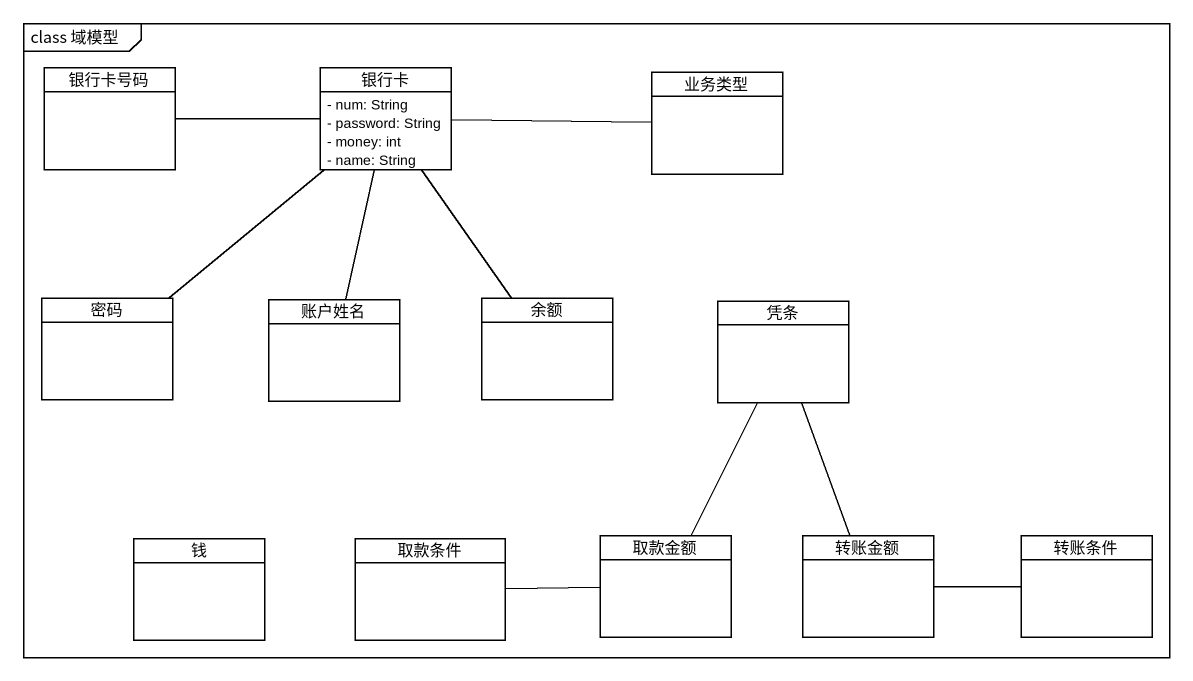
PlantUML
@startuml
mainframe class 域模型
hide circle
hide empty members
skinparam classAttributeIconSize 0
class 银行卡号码
class 银行卡 {
  - num: String
  - password: String
  - money: int
  - name: String
}
class 业务类型
class 密码
class 账户姓名
class 余额
class 凭条
class 钱
class 取款条件
class 取款金额
class 转账金额
class 转账条件
银行卡号码 -right- 银行卡
银行卡 -right- 业务类型
银行卡 -- 余额
密码 -up- 银行卡
账户姓名 -up- 银行卡
凭条 -- 取款金额
凭条 -- 转账金额
取款金额 -left- 取款条件
转账金额 -right- 转账条件
@enduml
